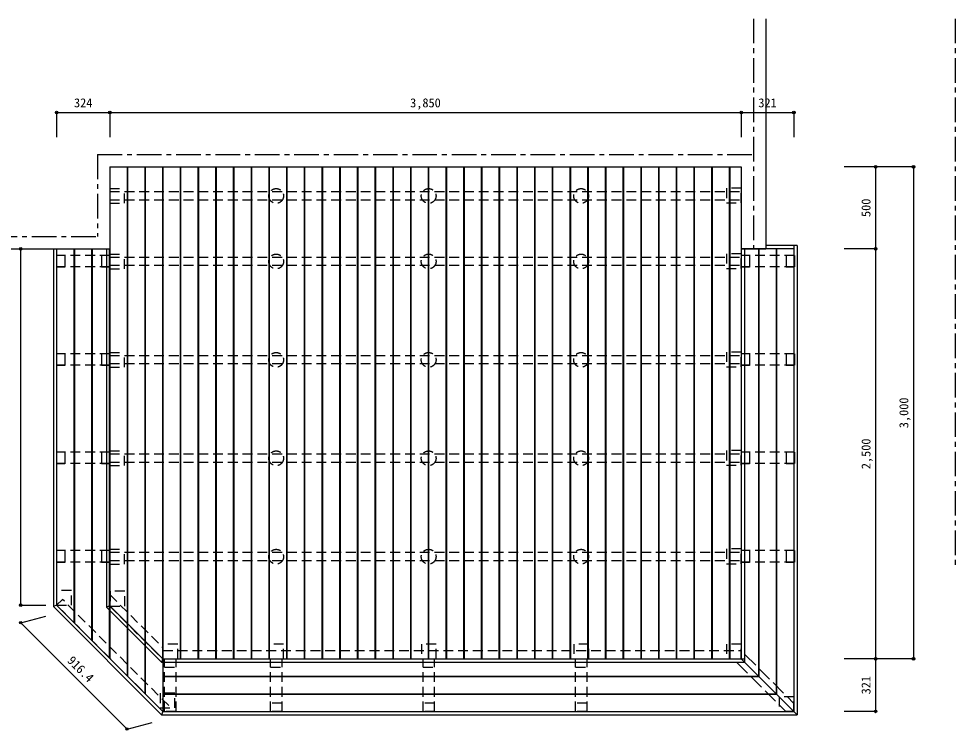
# Model space of a CAD drawing. Units: millimetres at full size, sheet at 1:30. Extents: x -5795 to 6094, y -4031 to 4193.
# Drawn here: x -446 to 5265, y -145 to 4193 of the extents above; entities that cross this region are included whole.
import ezdxf
from ezdxf.enums import TextEntityAlignment as Align

# ---------------------------------------------------------------- set-up
doc = ezdxf.new("R2010")
doc.units = ezdxf.units.MM
doc.header["$LTSCALE"] = 30
doc.header["$PDMODE"] = 32
doc.header["$PDSIZE"] = 15
for name, pattern in [('CHAIN1', [8, 5, -1, 1, -1]), ('DASHED2', [3, 2, -1]), ('DASHED3', [4, 3, -1])]:
    doc.linetypes.add(name, pattern=pattern)
for name, color, linetype in [('1-2_柱', 4, 'DASHED2'), ('1-4_建具', 4, 'DASHED2'), ('1-5_家具', 2, 'Continuous'), ('1-6_設備', 3, 'Continuous'), ('1-A_建築見掛', 7, 'Continuous'), ('1-C_寸法', 4, 'Continuous')]:
    doc.layers.add(name, color=color, linetype=linetype)
doc.styles.add('ＭＳ ゴシック', font='')
doc.styles.get('ＭＳ ゴシック').set_extended_font_data('MS Gothic')

msp = doc.modelspace()

# ---------------------------------------------------------------- linework, layer by layer
at = {"layer": '1-2_柱'}
for p, q in [((109.57, 3157.67), (109.57, 3067.67)), ((109.57, 3157.67), (199.57, 3157.67)), ((199.57, 3067.67), (199.57, 3157.67)), ((109.57, 3067.67), (199.57, 3067.67)), ((109.57, 2758.17), (109.57, 2668.17)), ((109.57, 2758.17), (199.57, 2758.17)), ((199.57, 2668.17), (199.57, 2758.17)), ((109.57, 2668.17), (199.57, 2668.17)), ((109.57, 2158.17), (109.57, 2068.17)), ((109.57, 2158.17), (199.57, 2158.17)), ((199.57, 2068.17), (199.57, 2158.17)), ((109.57, 2068.17), (199.57, 2068.17)), ((109.57, 1558.17), (109.57, 1468.17)), ((109.57, 1558.17), (199.57, 1558.17)), ((199.57, 1468.17), (199.57, 1558.17)), ((109.57, 1468.17), (199.57, 1468.17)), ((109.57, 958.17), (109.57, 868.17)), ((109.57, 958.17), (199.57, 958.17)), ((199.57, 868.17), (199.57, 958.17)), ((109.57, 868.17), (199.57, 868.17)), ((-214.43, 707.4), (-214.43, 617.4)), ((-124.43, 707.4), (-214.43, 707.4)), ((-124.43, 617.4), (-124.43, 707.4)), ((-214.43, 617.4), (-124.43, 617.4)), ((523.57, 380.4), (433.57, 380.4)), ((433.57, 380.4), (433.57, 290.4)), ((523.57, 290.4), (523.57, 380.4)), ((1169.57, 380.4), (1079.57, 380.4)), ((1079.57, 380.4), (1079.57, 290.4)), ((1169.57, 290.4), (1169.57, 380.4)), ((2099.57, 290.4), (2099.57, 380.4)), ((3029.57, 290.4), (3029.57, 380.4)), ((3869.57, 380.4), (3869.57, 290.4)), ((3959.57, 380.4), (3869.57, 380.4)), ((3959.57, 290.4), (3959.57, 380.4)), ((433.57, 290.4), (523.57, 290.4)), ((1079.57, 290.4), (1169.57, 290.4)), ((2009.57, 290.4), (2099.57, 290.4)), ((2939.57, 290.4), (3029.57, 290.4)), ((3869.57, 290.4), (3959.57, 290.4)), ((443.57, 240.4), (513.57, 240.4)), ((1089.57, 240.4), (1159.57, 240.4)), ((2019.57, 240.4), (2089.57, 240.4)), ((2949.57, 240.4), (3019.57, 240.4)), ((4190.57, 59.4), (4190.57, -30.6)), ((4280.57, 59.4), (4190.57, 59.4)), ((4280.57, -30.6), (4280.57, 59.4)), ((1159.57, 19.4), (1089.57, 19.4)), ((2089.57, 19.4), (2019.57, 19.4)), ((3019.57, 19.4), (2949.57, 19.4)), ((4190.57, -30.6), (4280.57, -30.6))]:
    msp.add_line(p, q, dxfattribs=at)
at = {"layer": '1-2_柱', "linetype": 'DASHED3'}
for p, q in [((3959.57, 3149.89), (3959.57, 3079.89)), ((-214.43, 2750.4), (-214.43, 2680.4)), ((-164.43, 2750.4), (-214.43, 2750.4)), ((-164.43, 2750.4), (-164.43, 2680.4)), ((59.57, 2750.4), (59.57, 2680.4)), ((109.57, 2750.4), (59.57, 2750.4)), ((109.57, 2750.4), (109.57, 2680.4)), ((3959.57, 2750.4), (3959.57, 2680.4)), ((4009.57, 2750.4), (3959.57, 2750.4)), ((4009.57, 2750.4), (4009.57, 2680.4)), ((4233.57, 2750.4), (4233.57, 2680.4)), ((4283.57, 2750.4), (4233.57, 2750.4)), ((4283.57, 2750.4), (4283.57, 2680.4)), ((-214.43, 2680.4), (-164.43, 2680.4)), ((59.57, 2680.4), (109.57, 2680.4)), ((3959.57, 2680.4), (4009.57, 2680.4)), ((4233.57, 2680.4), (4283.57, 2680.4)), ((-214.43, 2150.4), (-214.43, 2080.4)), ((-164.43, 2150.4), (-214.43, 2150.4)), ((-164.43, 2150.4), (-164.43, 2080.4)), ((59.57, 2150.4), (59.57, 2080.4)), ((109.57, 2150.4), (59.57, 2150.4)), ((109.57, 2150.4), (109.57, 2080.4)), ((3959.57, 2150.4), (3959.57, 2080.4)), ((4009.57, 2150.4), (3959.57, 2150.4)), ((4009.57, 2150.4), (4009.57, 2080.4)), ((4233.57, 2150.4), (4233.57, 2080.4)), ((4283.57, 2150.4), (4233.57, 2150.4)), ((4283.57, 2150.4), (4283.57, 2080.4)), ((-214.43, 2080.4), (-164.43, 2080.4)), ((59.57, 2080.4), (109.57, 2080.4)), ((3959.57, 2080.4), (4009.57, 2080.4)), ((4233.57, 2080.4), (4283.57, 2080.4)), ((-214.43, 1550.4), (-214.43, 1480.4)), ((-164.43, 1550.4), (-214.43, 1550.4)), ((-164.43, 1550.4), (-164.43, 1480.4)), ((59.57, 1550.4), (59.57, 1480.4)), ((109.57, 1550.4), (59.57, 1550.4)), ((109.57, 1550.4), (109.57, 1480.4)), ((3959.57, 1550.4), (3959.57, 1480.4)), ((4009.57, 1550.4), (3959.57, 1550.4)), ((4009.57, 1550.4), (4009.57, 1480.4)), ((4233.57, 1550.4), (4233.57, 1480.4)), ((4283.57, 1550.4), (4233.57, 1550.4)), ((4283.57, 1550.4), (4283.57, 1480.4)), ((-214.43, 1480.4), (-164.43, 1480.4)), ((59.57, 1480.4), (109.57, 1480.4)), ((3959.57, 1480.4), (4009.57, 1480.4)), ((4233.57, 1480.4), (4283.57, 1480.4)), ((-214.43, 950.4), (-214.43, 880.4)), ((-164.43, 950.4), (-214.43, 950.4)), ((-164.43, 950.4), (-164.43, 880.4)), ((59.57, 950.4), (59.57, 880.4)), ((109.57, 950.4), (59.57, 950.4)), ((109.57, 950.4), (109.57, 880.4)), ((3959.57, 950.4), (3959.57, 880.4)), ((4009.57, 950.4), (3959.57, 950.4)), ((4009.57, 950.4), (4009.57, 880.4)), ((4233.57, 950.4), (4233.57, 880.4)), ((4283.57, 950.4), (4233.57, 950.4)), ((4283.57, 950.4), (4283.57, 880.4)), ((-214.43, 880.4), (-164.43, 880.4)), ((59.57, 880.4), (109.57, 880.4)), ((3959.57, 880.4), (4009.57, 880.4)), ((4233.57, 880.4), (4283.57, 880.4))]:
    msp.add_line(p, q, dxfattribs=at)
at = {"layer": '1-2_柱'}
for points in [[(3869.57, 3069.89), (3959.57, 3069.89), (3959.57, 3159.89), (3869.57, 3159.89)], [(3869.57, 2670.4), (3959.57, 2670.4), (3959.57, 2760.4), (3869.57, 2760.4)], [(3869.57, 2070.4), (3959.57, 2070.4), (3959.57, 2160.4), (3869.57, 2160.4)], [(3869.57, 1470.4), (3959.57, 1470.4), (3959.57, 1560.4), (3869.57, 1560.4)], [(3869.57, 870.4), (3959.57, 870.4), (3959.57, 960.4), (3869.57, 960.4)], [(110.93, 611.95), (200.93, 611.95), (200.93, 701.95), (110.93, 701.95)], [(415.87, -9.29), (505.87, -9.29), (505.87, 80.71), (415.87, 80.71)]]:
    msp.add_lwpolyline(points, close=True, dxfattribs=at)
for points in [[(2099.57, 380.4), (2009.57, 380.4), (2009.57, 290.4)], [(3029.57, 380.4), (2939.57, 380.4), (2939.57, 290.4)]]:
    msp.add_lwpolyline(points, dxfattribs=at)
at = {"layer": '1-4_建具'}
for p, q in [((109.57, 3139.89), (3959.57, 3139.89)), ((109.57, 3089.89), (3959.57, 3089.89)), ((3959.57, 3139.89), (3959.57, 3089.89)), ((109.57, 2750.4), (-214.43, 2750.4)), ((4283.57, 2750.4), (3959.57, 2750.4)), ((109.57, 2740.4), (3959.57, 2740.4)), ((109.57, 2690.4), (3959.57, 2690.4)), ((3959.57, 2740.4), (3959.57, 2690.4)), ((109.57, 2680.4), (-214.43, 2680.4)), ((4283.57, 2680.4), (3959.57, 2680.4)), ((109.57, 2150.4), (-214.43, 2150.4)), ((109.57, 2140.4), (3959.57, 2140.4)), ((4283.57, 2150.4), (3959.57, 2150.4)), ((3959.57, 2140.4), (3959.57, 2090.4)), ((109.57, 2080.4), (-214.43, 2080.4)), ((109.57, 2090.4), (3959.57, 2090.4)), ((4283.57, 2080.4), (3959.57, 2080.4)), ((109.57, 1550.4), (-214.43, 1550.4)), ((4283.57, 1550.4), (3959.57, 1550.4)), ((109.57, 1540.4), (3959.57, 1540.4)), ((109.57, 1490.4), (3959.57, 1490.4)), ((3959.57, 1540.4), (3959.57, 1490.4)), ((109.57, 1480.4), (-214.43, 1480.4)), ((4283.57, 1480.4), (3959.57, 1480.4)), ((109.57, 950.4), (-214.43, 950.4)), ((109.57, 940.4), (3959.57, 940.4)), ((4283.57, 950.4), (3959.57, 950.4)), ((3959.57, 940.4), (3959.57, 890.4)), ((109.57, 880.4), (-214.43, 880.4)), ((109.57, 890.4), (3959.57, 890.4)), ((4283.57, 880.4), (3959.57, 880.4)), ((-179.07, 652.75), (-214.43, 617.4)), ((468.93, 4.75), (-179.07, 652.75)), ((109.57, 682.11), (433.57, 358.11)), ((109.57, 682.11), (109.57, 611.4)), ((433.57, -30.6), (-214.43, 617.4)), ((109.57, 611.4), (430.57, 290.4)), ((433.57, 358.11), (433.57, 290.4)), ((3959.57, 360.4), (3959.57, 310.4)), ((430.57, 290.4), (3959.57, 290.4)), ((433.57, 340.4), (3959.57, 340.4)), ((443.57, -30.6), (443.57, 290.4)), ((513.57, -30.6), (513.57, 290.4)), ((1089.57, -30.6), (1089.57, 290.4)), ((1159.57, -30.6), (1159.57, 290.4)), ((2019.57, -30.6), (2019.57, 290.4)), ((2089.57, -30.6), (2089.57, 290.4)), ((2949.57, -30.6), (2949.57, 290.4)), ((3019.57, -30.6), (3019.57, 290.4)), ((513.57, -30.6), (443.57, -30.6)), ((1159.57, -30.6), (1089.57, -30.6)), ((2089.57, -30.6), (2019.57, -30.6)), ((3019.57, -30.6), (2949.57, -30.6))]:
    msp.add_line(p, q, dxfattribs=at)
at = {"layer": '1-4_建具', "linetype": 'DASHED3'}
msp.add_line((3934.83, 265.65), (4231.08, -30.6), dxfattribs=at)
msp.add_lwpolyline([(3984.32, 315.14), (4280.57, 18.89), (4280.57, -30.6), (4231.08, -30.6)], dxfattribs=at)
at = {"layer": '1-4_建具'}
for centre in [(1124.09, 3112.64), (2053.68, 3112.64), (2983.27, 3112.64), (1124.09, 2713.14), (2053.68, 2713.14), (2983.27, 2713.14), (1124.09, 2113.14), (2053.68, 2113.14), (2983.27, 2113.14), (1124.09, 1513.14), (2053.68, 1513.14), (2983.27, 1513.14), (1124.09, 913.14), (2053.68, 913.14), (2983.27, 913.14)]:
    msp.add_circle(centre, 45, dxfattribs=at)
at = {"layer": '1-5_家具'}
for p, q in [((4300.57, 2810.4), (4109.57, 2810.4)), ((4109.57, 2810.4), (4109.57, 2790.4)), ((4280.57, 2810.4), (4280.57, -30.6)), ((4300.57, 2810.4), (4300.57, -50.6)), ((-234.43, 2790.4), (-234.43, 609.11)), ((-234.43, 2790.4), (106.57, 2790.4)), ((-214.43, 2790.4), (-214.43, 617.4)), ((-109.43, 2790.4), (-109.43, 512.4)), ((-106.43, 2790.4), (-106.43, 509.4)), ((-1.43, 2790.4), (-1.43, 404.4)), ((1.57, 2790.4), (1.57, 401.4)), ((106.57, 2790.4), (106.57, 296.4)), ((109.57, 2790.4), (109.57, 293.4)), ((4280.57, 2790.4), (3959.57, 2790.4)), ((3959.57, 2790.4), (3959.57, 290.4)), ((4064.57, 2790.4), (4064.57, 185.4)), ((4067.57, 2790.4), (4067.57, 182.4)), ((4172.57, 2790.4), (4172.57, 77.4)), ((4175.57, 2790.4), (4175.57, 74.4)), ((-214.43, 617.4), (-234.43, 609.11)), ((425.29, -50.6), (-234.43, 609.11)), ((433.57, -30.6), (-214.43, 617.4)), ((433.57, 290.4), (109.57, 614.4)), ((214.57, 506.4), (214.57, 188.4)), ((217.57, 503.4), (217.57, 185.4)), ((322.57, 398.4), (322.57, 80.4)), ((325.57, 395.4), (325.57, 77.4)), ((433.57, 290.4), (433.57, -30.6)), ((433.57, 290.4), (3959.57, 290.4)), ((3959.57, 290.4), (4300.57, -50.6)), ((433.57, 185.4), (4064.57, 185.4)), ((433.57, 182.4), (4067.57, 182.4)), ((433.57, 77.4), (4172.57, 77.4)), ((433.57, 74.4), (4175.57, 74.4)), ((433.57, -30.6), (425.29, -50.6)), ((425.29, -50.6), (4300.57, -50.6)), ((433.57, -30.6), (4280.57, -30.6))]:
    msp.add_line(p, q, dxfattribs=at)
at = {"layer": '1-6_設備'}
for p, q in [((109.57, 3290.4), (3959.57, 3290.4)), ((109.57, 3290.4), (109.57, 614.4)), ((214.57, 3290.4), (214.57, 509.4)), ((217.57, 3290.4), (217.57, 506.4)), ((322.57, 3290.4), (322.57, 401.4)), ((325.57, 3290.4), (325.57, 398.4)), ((430.57, 3290.4), (430.57, 2210.99)), ((430.57, 3290.4), (430.57, 293.4)), ((433.57, 3290.4), (433.57, 290.4)), ((538.57, 3290.4), (538.57, 290.4)), ((541.57, 3290.4), (541.57, 290.4)), ((646.57, 3290.4), (646.57, 290.4)), ((649.57, 3290.4), (649.57, 290.4)), ((754.57, 3290.4), (754.57, 290.4)), ((757.57, 3290.4), (757.57, 290.4)), ((862.57, 3290.4), (862.57, 290.4)), ((865.57, 3290.4), (865.57, 290.4)), ((970.57, 3290.4), (970.57, 290.4)), ((973.57, 3290.4), (973.57, 290.4)), ((1078.57, 3290.4), (1078.57, 290.4)), ((1081.57, 3290.4), (1081.57, 290.4)), ((1186.57, 3290.4), (1186.57, 290.4)), ((1189.57, 3290.4), (1189.57, 290.4)), ((1294.57, 3290.4), (1294.57, 290.4)), ((1297.57, 3290.4), (1297.57, 290.4)), ((1402.57, 3290.4), (1402.57, 290.4)), ((1405.57, 3290.4), (1405.57, 290.4)), ((1510.57, 3290.4), (1510.57, 290.4)), ((1513.57, 3290.4), (1513.57, 290.4)), ((1618.57, 3290.4), (1618.57, 290.4)), ((1621.57, 3290.4), (1621.57, 290.4)), ((1726.57, 3290.4), (1726.57, 290.4)), ((1729.57, 3290.4), (1729.57, 290.4)), ((1834.57, 3290.4), (1834.57, 290.4)), ((1837.57, 3290.4), (1837.57, 290.4)), ((1942.57, 3290.4), (1942.57, 290.4)), ((1945.57, 3290.4), (1945.57, 290.4)), ((2050.57, 3290.4), (2050.57, 290.4)), ((2053.57, 3290.4), (2053.57, 290.4)), ((2158.57, 3290.4), (2158.57, 290.4)), ((2161.57, 3290.4), (2161.57, 290.4)), ((2266.57, 3290.4), (2266.57, 290.4)), ((2269.57, 3290.4), (2269.57, 290.4)), ((2374.57, 3290.4), (2374.57, 290.4)), ((2377.57, 3290.4), (2377.57, 290.4)), ((2482.57, 3290.4), (2482.57, 290.4)), ((2485.57, 3290.4), (2485.57, 290.4)), ((2590.57, 3290.4), (2590.57, 290.4)), ((2593.57, 3290.4), (2593.57, 290.4)), ((2698.57, 3290.4), (2698.57, 290.4)), ((2701.57, 3290.4), (2701.57, 290.4)), ((2806.57, 3290.4), (2806.57, 290.4)), ((2809.57, 3290.4), (2809.57, 290.4)), ((2914.57, 3290.4), (2914.57, 290.4)), ((2917.57, 3290.4), (2917.57, 290.4)), ((3022.57, 3290.4), (3022.57, 290.4)), ((3025.57, 3290.4), (3025.57, 290.4)), ((3130.57, 3290.4), (3130.57, 290.4)), ((3133.57, 3290.4), (3133.57, 290.4)), ((3238.57, 3290.4), (3238.57, 290.4)), ((3241.57, 3290.4), (3241.57, 290.4)), ((3346.57, 3290.4), (3346.57, 290.4)), ((3349.57, 3290.4), (3349.57, 290.4)), ((3454.57, 3290.4), (3454.57, 290.4)), ((3457.57, 3290.4), (3457.57, 290.4)), ((3562.57, 3290.4), (3562.57, 290.4)), ((3565.57, 3290.4), (3565.57, 290.4)), ((3670.57, 3290.4), (3670.57, 290.4)), ((3673.57, 3290.4), (3673.57, 290.4)), ((3778.57, 3290.4), (3778.57, 290.4)), ((3781.57, 3290.4), (3781.57, 290.4)), ((3886.57, 3290.4), (3886.57, 290.4)), ((3889.57, 3290.4), (3889.57, 290.4)), ((3959.57, 3290.4), (3959.57, 290.4)), ((89.57, 2790.4), (89.57, 606.11)), ((89.57, 2790.4), (109.57, 2790.4)), ((3979.57, 2790.4), (3959.57, 2790.4)), ((3979.57, 2790.4), (3979.57, 270.4)), ((109.57, 614.4), (89.57, 606.11)), ((425.29, 270.4), (89.57, 606.11)), ((433.57, 290.4), (109.57, 614.4)), ((433.57, 290.4), (425.29, 270.4)), ((433.57, 290.4), (3979.57, 290.4)), ((425.29, 270.4), (3979.57, 270.4))]:
    msp.add_line(p, q, dxfattribs=at)
at = {"layer": '1-A_建築見掛', "linetype": 'CHAIN1'}
for p, q in [((4034.57, 4193.26), (4034.57, 2790.4)), ((5264.57, 4193.26), (5264.57, 846.38)), ((34.57, 3365.4), (4034.57, 3365.4)), ((34.57, 3365.4), (34.57, 2865.4)), ((-3965.43, 2865.4), (34.57, 2865.4))]:
    msp.add_line(p, q, dxfattribs=at)
at = {"layer": '1-A_建築見掛'}
for p, q in [((4109.57, 4193.26), (4109.57, 2790.4)), ((109.57, 3290.4), (109.57, 2790.4)), ((-4040.43, 2790.4), (109.57, 2790.4))]:
    msp.add_line(p, q, dxfattribs=at)
at = {"layer": '1-A_建築見掛', "color": 4, "linetype": 'DASHED2'}
msp.add_lwpolyline([(109.57, 3290.4), (3959.57, 3290.4), (3959.57, 3240.4)], dxfattribs=at)
at = {"layer": '1-A_建築見掛'}
msp.add_lwpolyline([(109.57, 3290.4), (3959.57, 3290.4), (3959.57, 2790.4), (4109.57, 2790.4)], dxfattribs=at)
at = {"layer": '1-C_寸法'}
for p, q in [((-214.43, 3621.45), (-214.43, 3471.45)), ((-214.43, 3621.45), (109.57, 3621.45)), ((109.57, 3621.45), (109.57, 3471.45)), ((109.57, 3621.45), (3959.57, 3621.45)), ((3959.57, 3621.45), (3959.57, 3471.45)), ((3959.57, 3621.45), (4280.57, 3621.45)), ((4280.57, 3621.45), (4280.57, 3471.45)), ((4779.17, 3290.4), (4586.61, 3290.4)), ((4779.17, 3290.4), (4779.17, 2790.4)), ((5009.88, 3290.4), (4779.17, 3290.4)), ((5009.88, 3290.4), (5009.88, 290.4)), ((-433.25, 2790.4), (-280.72, 2790.4)), ((-433.25, 617.4), (-433.25, 2790.4)), ((4779.17, 2790.4), (4586.61, 2790.4)), ((4779.17, 2790.4), (4586.61, 2790.4)), ((4779.17, 2790.4), (4779.17, 290.4)), ((-433.25, 617.4), (-280.72, 617.4)), ((-433.25, 510.23), (-280.72, 551.11)), ((214.75, -137.77), (-433.25, 510.23)), ((4779.17, 290.4), (4586.61, 290.4)), ((4779.17, 290.4), (4779.17, -30.6)), ((5009.88, 290.4), (4779.17, 290.4)), ((4779.17, -30.6), (4586.61, -30.6)), ((214.75, -137.77), (367.28, -96.89))]:
    msp.add_line(p, q, dxfattribs=at)
at = {"layer": '1-C_寸法', "color": 7}
for p in [(-214.43, 3621.45), (109.57, 3621.45), (3959.57, 3621.45), (4280.57, 3621.45), (4779.17, 3290.4), (5009.88, 3290.4), (-433.25, 2790.4), (4779.17, 2790.4), (-433.25, 617.4), (-433.25, 510.23), (4779.17, 290.4), (5009.88, 290.4), (4779.17, -30.6), (214.75, -137.77)]:
    msp.add_point(p, dxfattribs=at)

# ---------------------------------------------------------------- texts
at = {"layer": '1-C_寸法', "color": 7, "style": 'ＭＳ ゴシック'}
for s, p in [('324', (-108.68, 3636.45)), ('3,850', (1940.82, 3636.45)), ('321', (4063.82, 3636.45))]:
    msp.add_text(s, height=54.99, dxfattribs=at).set_placement(p, align=Align.BOTTOM_LEFT)
for s, rotation, p in [('500', 90, (4764.17, 2984.15)), ('3,000', 90, (4994.88, 1696.65)), ('2,500', 90, (4764.17, 1446.65)), ('916.4', 315, (-164.94, 263.13)), ('321', 90, (4764.17, 73.65))]:
    msp.add_text(s, height=54.99, rotation=rotation, dxfattribs=at).set_placement(p, align=Align.BOTTOM_LEFT)

doc.saveas('drawing.dxf')
